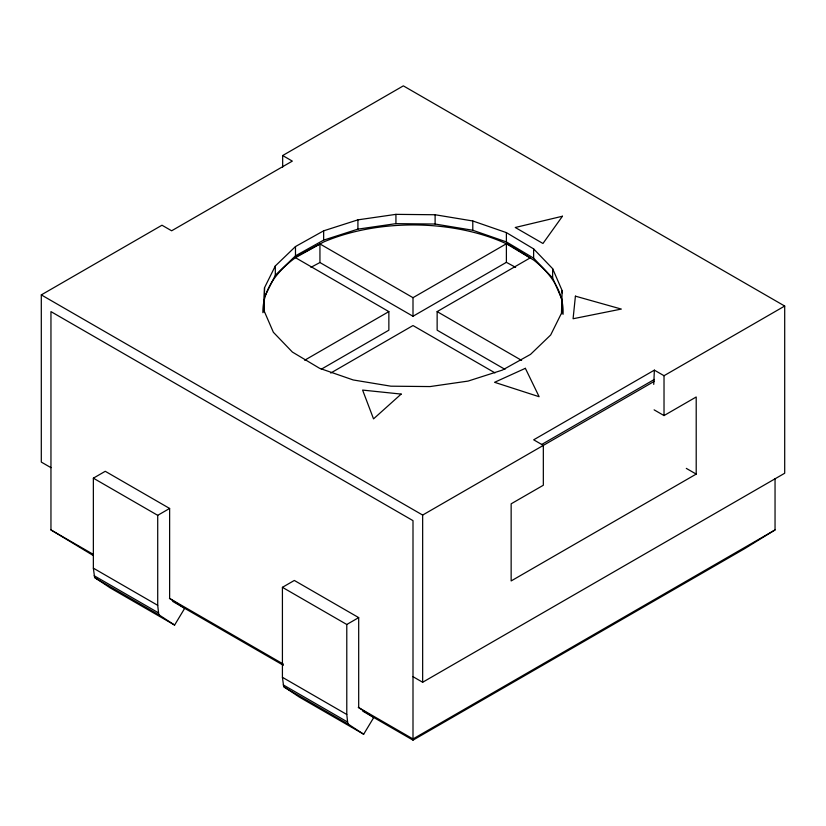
<?xml version="1.0" encoding="UTF-8"?>
<svg xmlns="http://www.w3.org/2000/svg" width="826" height="826" viewBox="0 0 826 826"><rect width="100%" height="100%" fill="white"/><g stroke="black" fill="none" stroke-linecap="round" stroke-linejoin="round"><path stroke-width="1.24" d="M264.526 287.696L263.866 310.318L273.365 332.269L292.373 352.052L319.61 368.313L353.208 379.96L390.884 386.186L430.067 386.568L468.084 381.085L502.353 370.11L530.519 354.385L550.684 334.984L561.473 313.23L562.134 290.607L552.635 268.667L533.627 248.884L506.39 232.612L472.792 220.976L435.116 214.75L395.933 214.357L357.916 219.85L323.647 230.826L295.481 246.551L275.316 265.951L264.526 287.696L264.083 312.073M561.732 313.725L562.103 301.16M653.748 384.389L654.368 370.141L664.021 375.716L784.7 306.043L784.7 473.236L422.654 682.255L413 676.68M264.526 296.988L275.316 275.234L295.481 255.843L323.647 240.118L357.916 229.132L395.933 223.65L435.116 224.032L472.792 230.258L506.39 241.904L533.627 258.166L552.635 277.949L562.134 299.9M174.596 625.075L184.694 608.328L169.629 598.447L169.629 508.455L105.263 471.295L93.359 478.171L93.359 568.164L94.608 577.467L110.23 587.916L174.596 625.075L159.521 615.194L95.166 578.035M363.667 734.231L373.765 717.484L358.69 707.603L358.69 617.611L294.324 580.451L282.42 587.327L282.42 677.32L283.679 686.623L299.301 697.072L363.667 734.231L348.593 724.361L284.227 687.201M775.046 478.564L775.046 529.931L744.907 548.516L413 740.137L362.707 711.103M50.954 467.661L41.3 462.085L41.3 294.892L161.979 225.219L171.632 230.795L292.321 161.111L282.668 155.536L282.668 167.12M282.668 155.536L403.346 85.863L784.7 306.043M304.67 360.229L388.86 311.608L388.86 330.194L321.283 369.212M262.905 312.682A150.105 86.668 0 0 1 295.481 257.691L297.37 255.967L319.941 243.949L413 297.68L506.39 243.763L509.384 244.857L530.199 257.888L437.14 311.608L437.14 330.194L504.954 369.346M310.917 267.335L319.941 262.534L413 316.255L506.39 262.338L515.63 267.345M330.73 373.042L413 325.547L494.98 372.877M93.359 478.171L157.714 515.331L169.629 508.455M654.368 370.141L533.679 439.814L543.332 445.39L543.332 485.244L511.149 503.819L511.149 580.936L696.204 474.093L696.204 396.986L664.021 415.571L654.12 409.851M541.505 444.584L654.368 379.433M41.3 294.892L422.654 515.063L654.368 381.292M282.42 587.327L346.786 624.487L358.69 617.611M775.046 529.931L413 738.96L358.247 707.345M437.14 311.608L521.629 360.394M686.303 468.383L696.204 474.093M388.86 311.608L295.481 257.691L323.647 241.977A150.105 86.668 0 0 1 506.39 243.763L533.627 260.025A150.105 86.668 0 0 1 562.134 301.758M413 740.137L413 520.638L50.954 311.608L50.954 529.931L93.421 554.442M169.402 598.313L283.38 664.125M93.39 555.609L50.954 529.931M172.737 601.421L283.37 665.291M93.359 568.164L157.714 605.324L158.644 613.801L159.521 615.194M282.42 677.32L346.786 714.48L347.705 722.957L348.593 724.361M94.195 575.743L158.561 612.902M283.266 684.899L347.632 722.058M664.021 375.716L664.021 415.571M562.134 290.607L562.134 292.931M552.635 268.667L552.635 277.949M533.627 248.884L533.627 258.166M506.39 232.612L506.39 241.904M506.39 243.763L506.39 262.338M472.792 220.976L472.792 230.258M435.116 214.75L435.116 224.032M422.654 515.063L422.654 682.255M413 297.68L413 316.255M395.933 214.357L395.933 223.65M357.916 219.85L357.916 229.132M346.786 624.487L346.786 714.48M323.647 230.826L323.647 240.118M319.941 243.949L319.941 262.534M295.481 246.551L295.481 255.843M275.316 265.951L275.316 275.234M157.714 515.331L157.714 605.324M562.361 302.997A150.105 86.668 0 0 1 563.033 314.345M575.412 296.162L573.089 318.743L621.328 309.069L575.412 296.162M562.454 216.236L542.961 243.484L515.259 227.491L562.454 216.236M401.168 394.085L373.538 418.875L362.604 390.079L401.168 394.085M525.367 368.324L494.578 382.304L539.13 396.717L525.367 368.324"/></g></svg>
